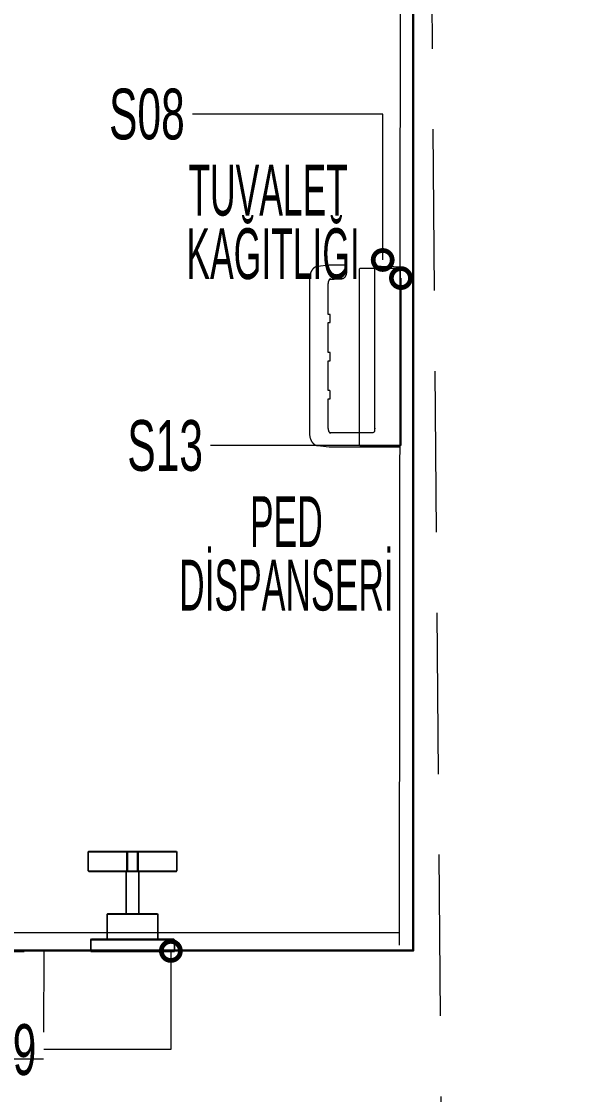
# Model space of a CAD drawing. Header units: centimetres. Extents: x 5488 to 20269, y -31398 to -19684.
# Drawn here: x 18953.7 to 18996.8, y -23208.1 to -23123.5 of the extents above; entities that cross this region are included whole.
import ezdxf
from ezdxf import colors
from ezdxf.entities.mleader import LeaderData, LeaderLine
from ezdxf.math import Vec2, Vec3

# ---------------------------------------------------------------- set-up
doc = ezdxf.new("R2010")
doc.units = ezdxf.units.CM
for name, pattern in [('2202_Autoban_Istinye Park_Food Hall_Yerlesim_Plan_Altlik$0$2202_Autoban_Istinye Park_Food Hall_PLAN_altlik_20220517$0$2202_Autoban_Istinye Park_Food Hall_PLAN_altlik_20220506$0$HIDDEN', [9.525, 6.35, -3.175]), ('HIDDEN', [9.525, 6.35, -3.175]), ('XKITLINE02', [4, 2, -2])]:
    doc.linetypes.add(name, pattern=pattern)
for name, color, linetype, lineweight in [('xxx_Auto_Duvar_Duvar Plan Kesit', 7, 'Continuous', 30), ('xxx_Auto_Kaplama_Ahşap', 34, 'Continuous', 0), ('xxx_Auto_Kaplama_Seramik', 182, 'Continuous', 13), ('xxx_Auto_Konstruksiyon_Metal', 141, 'Continuous', 0), ('xxx_Auto_SIGN_GENERAL', 51, 'Continuous', 0), ('xxx_Auto_Tefris_Silik', 252, 'Continuous', 13), ('xxx_Auto_Tefris_Tefris', 32, 'Continuous', 15)]:
    doc.layers.add(name, color=color, linetype=linetype, lineweight=lineweight)
doc.styles.add('AUTOBAN', font='')
doc.styles.add('ROMANS', font='romans')
doc.styles.get('AUTOBAN').set_extended_font_data('Helvetica Normal Tr')

# ---------------------------------------------------------------- blocks, each defined once
blk = doc.blocks.new('A$Cd4c68676')
at = {"layer": 'xxx_Auto_Duvar_Duvar Plan Kesit'}
blk.add_lwpolyline([(343.757, -272.389), (343.757, 223.96), (123.521, 222.598), (123.474, 209.194)], dxfattribs=at)
at = {"layer": 'xxx_Auto_Kaplama_Ahşap', "color": 8, "linetype": 'XKITLINE02', "ltscale": 1.5, "true_color": 0x808080}
blk.add_lwpolyline([(258.849, -140.852), (258.849, -210.352, 0.443945), (328.746, -140.852)], format="xyb", dxfattribs=at)
at = {"layer": 'xxx_Auto_Kaplama_Seramik'}
for points in [[(342.667, -272.389), (342.805, -143.537)], [(240.608, -271.389), (342.668, -271.389), (342.668, -271.389)]]:
    blk.add_lwpolyline(points, dxfattribs=at)
blk = doc.blocks.new('_DotSmall')
at = {"color": 0, "linetype": 'ByBlock', "const_width": 0.5}
blk.add_lwpolyline([(-0.0625, 0, 1), (0.0625, 0, 1)], format="xyb", close=True, dxfattribs=at)
blk = doc.blocks.new('x2202_Autoban_Istinye Park_Food Hall_PLAN_altlik_20220517$0$2202_Autoban_Istinye Park_Food Hall_PLAN_altlik_20220506$0$S08_plan')
for p, q in [((-3.3, 0), (-3.3, -0.90625)), ((-3.3, -0.90625), (-3.3, 0)), ((3.3, 0), (3.3, -0.90625)), ((3.3, -0.90625), (3.3, 0)), ((-3.3, -0.90625), (-3.225, -1)), ((-3.3, -0.90625), (-3.18, -0.90625)), ((-3.225, -1), (-3.105, -1)), ((-3.18, -0.90625), (-2.865, -0.90625)), ((-3.105, -1), (-2.79, -1)), ((-2.865, -0.90625), (-2.325, -0.90625)), ((-2.79, -1), (-2.28, -1)), ((-2.325, -0.90625), (-1.635, -0.90625)), ((-2.28, -1), (-2, -1)), ((-2.28, -1), (-1.605, -1)), ((-2, -1), (-2, -2.95)), ((-2, -1), (-1.92727, -1)), ((-2, -2.95), (-2, -1)), ((-1.92727, -1), (-1.73636, -1)), ((-1.73636, -1), (-1.40909, -1)), ((-1.635, -0.90625), (-0.855, -0.90625)), ((-1.605, -1), (-0.825, -1)), ((-1.40909, -1), (-0.99091, -1)), ((-0.99091, -1), (-0.51818, -1)), ((-0.855, -0.90625), (0, -0.90625)), ((-0.825, -1), (0, -1)), ((-0.51818, -1), (0, -1)), ((0, -0.90625), (0.855, -0.90625)), ((0, -1), (0.51818, -1)), ((0, -1), (0.825, -1)), ((0.51818, -1), (0.99091, -1)), ((0.825, -1), (1.605, -1)), ((0.855, -0.90625), (1.635, -0.90625)), ((0.99091, -1), (1.40909, -1)), ((1.40909, -1), (1.73636, -1)), ((1.605, -1), (2.28, -1)), ((1.635, -0.90625), (2.325, -0.90625)), ((1.73636, -1), (1.92727, -1)), ((1.92727, -1), (2, -1)), ((2, -1), (2, -2.95)), ((2, -1), (2.28, -1)), ((2, -2.95), (2, -1)), ((2.28, -1), (2.79, -1)), ((2.325, -0.90625), (2.865, -0.90625)), ((2.79, -1), (3.105, -1)), ((2.865, -0.90625), (3.18, -0.90625)), ((3.105, -1), (3.225, -1)), ((3.18, -0.90625), (3.3, -0.90625)), ((3.225, -1), (3.3, -0.90625)), ((-2, -2.95), (-1.95455, -3)), ((-2, -2.95), (-1.92727, -2.95)), ((-1.95455, -3), (-1.88182, -3)), ((-1.92727, -2.95), (-1.73636, -2.95)), ((-1.88182, -3), (-1.69091, -3)), ((-1.88182, -3), (-1.69091, -3)), ((-1.73636, -2.95), (-1.40909, -2.95)), ((-1.69091, -3), (-1.38182, -3)), ((-1.69091, -3), (-1.38182, -3)), ((-1.40909, -2.95), (-0.99091, -2.95)), ((-1.38182, -3), (-0.97273, -3)), ((-1.38182, -3), (-0.97273, -3)), ((-0.99091, -2.95), (-0.51818, -2.95)), ((-0.97273, -3), (-0.5, -3)), ((-0.97273, -3), (-0.5, -3)), ((-0.51818, -2.95), (0, -2.95)), ((-0.5, -3), (0, -3)), ((-0.5, -3), (-0.5, -6.3)), ((-0.5, -3), (-0.48, -3)), ((-0.5, -6.3), (-0.5, -3)), ((-0.48, -3), (-0.43, -3)), ((-0.43, -3), (-0.35, -3)), ((-0.35, -3), (-0.25, -3)), ((-0.25, -3), (-0.13, -3)), ((-0.13, -3), (0, -3)), ((0, -2.95), (0.51818, -2.95)), ((0, -3), (0.5, -3)), ((0, -3), (0.13, -3)), ((0.13, -3), (0.25, -3)), ((0.25, -3), (0.35, -3)), ((0.35, -3), (0.43, -3)), ((0.43, -3), (0.48, -3)), ((0.48, -3), (0.5, -3)), ((0.5, -6.3), (0.5, -3)), ((0.5, -3), (0.97273, -3)), ((0.5, -3), (0.5, -6.3)), ((0.5, -3), (0.97273, -3)), ((0.51818, -2.95), (0.99091, -2.95)), ((0.97273, -3), (1.38182, -3)), ((0.97273, -3), (1.38182, -3)), ((0.99091, -2.95), (1.40909, -2.95)), ((1.38182, -3), (1.69091, -3)), ((1.38182, -3), (1.69091, -3)), ((1.40909, -2.95), (1.73636, -2.95)), ((1.69091, -3), (1.88182, -3)), ((1.69091, -3), (1.88182, -3)), ((1.73636, -2.95), (1.92727, -2.95)), ((1.88182, -3), (1.95455, -3)), ((1.92727, -2.95), (2, -2.95)), ((1.95455, -3), (2, -2.95)), ((-3.5, -6.35), (-3.45, -6.3)), ((-3.5, -7.85), (-3.5, -6.35)), ((-3.5, -7.85), (-3.5, -6.35)), ((-3.5, -6.35), (-0.44, -6.35)), ((-3.5, -6.35), (-0.44, -6.35)), ((-3.5, -6.35), (-3.5, -7.85)), ((-3.5, -6.35), (-3.5, -7.85)), ((-3.45, -6.3), (-0.38, -6.3)), ((-3.45, -6.3), (-0.38, -6.3)), ((-0.44, -6.35), (-0.38, -6.3)), ((-0.44, -7.85), (-0.44, -6.35)), ((-0.44, -6.35), (-0.42, -6.35)), ((-0.44, -6.35), (-0.44, -7.85)), ((-0.42, -6.35), (-0.4, -6.35)), ((-0.4, -6.35), (-0.35, -6.3)), ((-0.4, -6.35), (-0.35, -6.3)), ((-0.4, -7.85), (-0.4, -6.35)), ((-0.4, -7.85), (-0.4, -6.35)), ((-0.4, -6.35), (0, -6.35)), ((-0.4, -6.35), (-0.4, -7.85)), ((-0.4, -6.35), (-0.4, -7.85)), ((-0.38, -6.3), (-0.37, -6.3)), ((-0.37, -6.3), (-0.35, -6.3)), ((-0.35, -6.3), (0, -6.3)), ((0, -6.3), (0.35, -6.3)), ((0, -6.35), (0.4, -6.35)), ((0.35, -6.3), (0.37, -6.3)), ((0.35, -6.3), (0.4, -6.35)), ((0.37, -6.3), (0.38, -6.3)), ((0.38, -6.3), (3.45, -6.3)), ((0.38, -6.3), (0.44, -6.35)), ((0.4, -7.85), (0.4, -6.35)), ((0.4, -6.35), (0.42, -6.35)), ((0.4, -6.35), (0.4, -7.85)), ((0.42, -6.35), (0.44, -6.35)), ((0.44, -7.85), (0.44, -6.35)), ((0.44, -6.35), (3.5, -6.35)), ((0.44, -6.35), (0.44, -7.85)), ((3.45, -6.3), (3.5, -6.35)), ((3.5, -7.85), (3.5, -6.35)), ((3.5, -6.35), (3.5, -7.85)), ((-3.5, -7.85), (-0.44, -7.85)), ((-3.5, -7.85), (-0.44, -7.85)), ((-3.5, -7.85), (-3.45, -7.9)), ((-3.5, -7.85), (-3.45, -7.9)), ((-3.5, -7.85), (-3.45, -7.9)), ((-3.5, -7.85), (-3.45, -7.9)), ((-3.45, -7.9), (-0.38, -7.9)), ((-3.45, -7.9), (-0.38, -7.9)), ((-3.45, -7.9), (-0.38, -7.9)), ((-3.45, -7.9), (-0.38, -7.9)), ((-0.44, -7.85), (-0.42, -7.85)), ((-0.44, -7.85), (-0.38, -7.9)), ((-0.44, -7.85), (-0.38, -7.9)), ((-0.42, -7.85), (-0.4, -7.85)), ((-0.4, -7.85), (-0.35, -7.9)), ((-0.4, -7.85), (-0.35, -7.9)), ((-0.4, -7.85), (0, -7.85)), ((-0.4, -7.85), (-0.35, -7.9)), ((-0.4, -7.85), (-0.35, -7.9)), ((-0.38, -7.9), (-0.37, -7.9)), ((-0.37, -7.9), (-0.35, -7.9)), ((-0.35, -7.9), (0, -7.9)), ((-0.35, -7.9), (0, -7.9)), ((0, -7.85), (0.4, -7.85)), ((0, -7.9), (0.35, -7.9)), ((0, -7.9), (0.35, -7.9)), ((0.35, -7.9), (0.4, -7.85)), ((0.35, -7.9), (0.4, -7.85)), ((0.35, -7.9), (0.4, -7.85)), ((0.35, -7.9), (0.4, -7.85)), ((0.35, -7.9), (0.4, -7.85)), ((0.35, -7.9), (0.4, -7.85)), ((0.35, -7.9), (0.37, -7.9)), ((0.37, -7.9), (0.38, -7.9)), ((0.38, -7.9), (0.44, -7.85)), ((0.38, -7.9), (0.44, -7.85)), ((0.38, -7.9), (3.45, -7.9)), ((0.38, -7.9), (3.45, -7.9)), ((0.4, -7.85), (0.42, -7.85)), ((0.42, -7.85), (0.44, -7.85)), ((0.44, -7.85), (3.5, -7.85)), ((3.45, -7.9), (3.5, -7.85)), ((3.45, -7.9), (3.5, -7.85)), ((3.45, -7.9), (3.5, -7.85)), ((3.45, -7.9), (3.5, -7.85))]:
    blk.add_line(p, q)
blk.add_lwpolyline([(-3.3, 0), (3.3, 0)])
blk = doc.blocks.new('x2202_Autoban_Istinye Park_Food Hall_PLAN_altlik_20220517$0$2202_Autoban_Istinye Park_Food Hall_PLAN_altlik_20220506$0$S22_plan')
blk.add_lwpolyline([(-6.9, 3.2), (6.9, 3.2, -0.414214), (7, 3.1), (7, 0), (-7, 0), (-7, 3.1, -0.414214)], format="xyb", close=True)
blk = doc.blocks.new('x2202_Autoban_Istinye Park_Food Hall_PLAN_altlik_20220517$0$2202_Autoban_Istinye Park_Food Hall_PLAN_altlik_20220506$0$S10_plan')
for p, q in [((-6.982, 0), (6.982, 0)), ((6.982, 0), (6.986, 0)), ((-7.09, -0.151), (-7.089, -0.133)), ((-7.09, -0.194), (-7.09, -0.151)), ((-7.09, -5.526), (-7.09, -0.194)), ((-7.089, -0.133), (-7.088, -0.115)), ((-7.088, -0.115), (-7.087, -0.109)), ((-7.087, -0.109), (-7.086, -0.102)), ((-7.086, -0.097), (-7.085, -0.091)), ((-7.086, -0.102), (-7.086, -0.097)), ((-7.085, -0.091), (-7.084, -0.086)), ((-7.084, -0.086), (-7.082, -0.081)), ((-7.082, -0.081), (-7.081, -0.077)), ((-7.081, -0.077), (-7.08, -0.074)), ((-7.08, -0.074), (-7.079, -0.07)), ((-7.079, -0.07), (-7.078, -0.067)), ((-7.078, -0.067), (-7.077, -0.063)), ((-7.077, -0.063), (-7.075, -0.06)), ((-7.075, -0.06), (-7.074, -0.057)), ((-7.074, -0.057), (-7.072, -0.054)), ((-7.072, -0.054), (-7.07, -0.051)), ((-7.07, -0.051), (-7.068, -0.048)), ((-7.068, -0.048), (-7.066, -0.045)), ((-7.066, -0.045), (-7.064, -0.042)), ((-7.064, -0.042), (-7.062, -0.039)), ((-7.062, -0.039), (-7.06, -0.036)), ((-7.06, -0.036), (-7.058, -0.034)), ((-7.058, -0.034), (-7.055, -0.031)), ((-7.055, -0.031), (-7.053, -0.029)), ((-7.053, -0.029), (-7.05, -0.026)), ((-7.05, -0.026), (-7.047, -0.024)), ((-7.047, -0.024), (-7.045, -0.022)), ((-7.045, -0.022), (-7.042, -0.019)), ((-7.042, -0.019), (-7.039, -0.017)), ((-7.039, -0.017), (-7.036, -0.016)), ((-7.036, -0.016), (-7.033, -0.014)), ((-7.033, -0.014), (-7.03, -0.012)), ((-7.03, -0.012), (-7.027, -0.01)), ((-7.027, -0.01), (-7.023, -0.009)), ((-7.023, -0.009), (-7.02, -0.007)), ((-7.02, -0.007), (-7.017, -0.006)), ((-7.017, -0.006), (-7.013, -0.005)), ((-7.013, -0.005), (-7.01, -0.004)), ((-7.01, -0.004), (-7.007, -0.003)), ((-7.007, -0.003), (-7.003, -0.002)), ((-7.003, -0.002), (-7, -0.002)), ((-7, -0.002), (-6.996, -0.001)), ((-6.996, -0.001), (-6.993, -0.001)), ((-6.993, -0.001), (-6.989, 0)), ((-6.989, 0), (-6.986, 0)), ((-6.986, 0), (-6.982, 0)), ((6.986, 0), (6.989, 0)), ((6.989, 0), (6.992, -0.001)), ((6.992, -0.001), (6.996, -0.001)), ((6.996, -0.001), (6.999, -0.002)), ((6.999, -0.002), (7.003, -0.002)), ((7.003, -0.002), (7.006, -0.003)), ((7.006, -0.003), (7.009, -0.004)), ((7.009, -0.004), (7.013, -0.005)), ((7.013, -0.005), (7.016, -0.006)), ((7.016, -0.006), (7.019, -0.007)), ((7.019, -0.007), (7.023, -0.009)), ((7.023, -0.009), (7.026, -0.01)), ((7.026, -0.01), (7.029, -0.012)), ((7.029, -0.012), (7.032, -0.013)), ((7.032, -0.013), (7.035, -0.015)), ((7.035, -0.015), (7.038, -0.017)), ((7.038, -0.017), (7.041, -0.019)), ((7.041, -0.019), (7.043, -0.021)), ((7.043, -0.021), (7.046, -0.023)), ((7.046, -0.023), (7.049, -0.025)), ((7.049, -0.025), (7.051, -0.028)), ((7.051, -0.028), (7.054, -0.03)), ((7.054, -0.03), (7.056, -0.033)), ((7.056, -0.033), (7.058, -0.035)), ((7.058, -0.035), (7.061, -0.038)), ((7.061, -0.038), (7.063, -0.041)), ((7.063, -0.041), (7.065, -0.044)), ((7.065, -0.044), (7.067, -0.047)), ((7.067, -0.047), (7.068, -0.049)), ((7.068, -0.049), (7.07, -0.052)), ((7.07, -0.052), (7.072, -0.055)), ((7.072, -0.055), (7.073, -0.059)), ((7.073, -0.059), (7.074, -0.062)), ((7.074, -0.062), (7.076, -0.065)), ((7.076, -0.065), (7.077, -0.068)), ((7.077, -0.068), (7.078, -0.071)), ((7.078, -0.071), (7.079, -0.074)), ((7.079, -0.074), (7.08, -0.078)), ((7.08, -0.078), (7.08, -0.081)), ((7.08, -0.081), (7.081, -0.084)), ((7.081, -0.084), (7.081, -0.088)), ((7.081, -0.088), (7.082, -0.091)), ((7.082, -0.091), (7.082, -0.094)), ((7.082, -0.094), (7.082, -0.098)), ((7.082, -0.098), (7.091, -0.498)), ((7.091, -0.498), (7.114, -1.498)), ((7.114, -1.498), (7.12, -1.756)), ((-5.956, -2.088), (-5.977, -2.155)), ((-5.977, -2.143), (-5.977, -2.143)), ((-5.977, -2.143), (-5.977, -5.538)), ((-5.95, -2.082), (-5.956, -2.088)), ((-5.945, -2.076), (-5.95, -2.082)), ((-5.939, -2.07), (-5.945, -2.076)), ((-5.932, -2.064), (-5.939, -2.07)), ((-5.926, -2.058), (-5.932, -2.064)), ((-5.919, -2.053), (-5.926, -2.058)), ((-5.913, -2.048), (-5.919, -2.053)), ((-5.906, -2.043), (-5.913, -2.048)), ((-5.899, -2.038), (-5.906, -2.043)), ((-5.892, -2.034), (-5.899, -2.038)), ((-5.884, -2.03), (-5.892, -2.034)), ((-5.877, -2.026), (-5.884, -2.03)), ((-5.869, -2.022), (-5.877, -2.026)), ((-5.861, -2.019), (-5.869, -2.022)), ((-5.853, -2.016), (-5.861, -2.019)), ((-5.845, -2.013), (-5.853, -2.016)), ((-5.837, -2.01), (-5.845, -2.013)), ((-5.829, -2.008), (-5.837, -2.01)), ((-5.821, -2.006), (-5.829, -2.008)), ((-5.813, -2.004), (-5.821, -2.006)), ((-5.804, -2.003), (-5.813, -2.004)), ((-5.796, -2.001), (-5.804, -2.003)), ((-5.788, -2.001), (-5.796, -2.001)), ((-5.779, -2), (-5.788, -2.001)), ((-5.771, -2), (-5.779, -2)), ((-5.762, -2), (-5.771, -2)), ((-5.754, -2), (-5.762, -2)), ((-5.745, -2), (-5.754, -2)), ((-5.738, -2), (-5.745, -2)), ((-5.61, -1.993), (-5.738, -2)), ((7.023, -2), (-5.738, -2)), ((-5.61, -1.993), (-5.61, -1.993)), ((-5.492, -1.997), (-5.492, -1.997)), ((-5.491, -1.997), (-5.491, -1.997)), ((7.027, -2), (7.023, -2)), ((7.03, -2), (7.027, -2)), ((7.033, -1.999), (7.03, -2)), ((7.037, -1.999), (7.033, -1.999)), ((7.04, -1.999), (7.037, -1.999)), ((7.044, -1.998), (7.04, -1.999)), ((7.047, -1.997), (7.044, -1.998)), ((7.05, -1.996), (7.047, -1.997)), ((7.054, -1.995), (7.05, -1.996)), ((7.057, -1.994), (7.054, -1.995)), ((7.06, -1.993), (7.057, -1.994)), ((7.063, -1.991), (7.06, -1.993)), ((7.067, -1.99), (7.063, -1.991)), ((7.07, -1.988), (7.067, -1.99)), ((7.073, -1.987), (7.07, -1.988)), ((7.076, -1.985), (7.073, -1.987)), ((7.079, -1.983), (7.076, -1.985)), ((7.081, -1.981), (7.079, -1.983)), ((7.084, -1.979), (7.081, -1.981)), ((7.087, -1.977), (7.084, -1.979)), ((7.09, -1.975), (7.087, -1.977)), ((7.092, -1.972), (7.09, -1.975)), ((7.095, -1.97), (7.092, -1.972)), ((7.097, -1.967), (7.095, -1.97)), ((7.099, -1.965), (7.097, -1.967)), ((7.101, -1.962), (7.099, -1.965)), ((7.104, -1.959), (7.101, -1.962)), ((7.106, -1.957), (7.104, -1.959)), ((7.107, -1.954), (7.106, -1.957)), ((7.109, -1.951), (7.107, -1.954)), ((7.111, -1.948), (7.109, -1.951)), ((7.113, -1.945), (7.111, -1.948)), ((7.114, -1.941), (7.113, -1.945)), ((7.115, -1.938), (7.114, -1.941)), ((7.117, -1.935), (7.115, -1.938)), ((7.118, -1.932), (7.117, -1.935)), ((7.119, -1.928), (7.118, -1.932)), ((7.12, -1.925), (7.119, -1.928)), ((7.12, -1.756), (7.123, -1.898)), ((7.121, -1.922), (7.12, -1.925)), ((7.122, -1.915), (7.121, -1.918)), ((7.121, -1.918), (7.121, -1.922)), ((7.123, -1.908), (7.122, -1.912)), ((7.122, -1.912), (7.122, -1.915)), ((7.123, -1.898), (7.123, -1.901)), ((7.123, -1.901), (7.123, -1.905)), ((7.123, -1.905), (7.123, -1.908)), ((6.493, -4.229), (6.503, -4.226)), ((6.503, -4.226), (6.514, -4.223)), ((6.514, -4.223), (6.524, -4.221)), ((6.524, -4.221), (6.535, -4.218)), ((6.535, -4.218), (6.545, -4.216)), ((6.545, -4.216), (6.556, -4.214)), ((6.556, -4.214), (6.567, -4.212)), ((6.567, -4.212), (6.578, -4.211)), ((6.578, -4.211), (6.588, -4.209)), ((6.588, -4.209), (6.599, -4.208)), ((6.599, -4.208), (6.61, -4.207)), ((6.61, -4.207), (6.621, -4.206)), ((6.621, -4.206), (6.632, -4.205)), ((6.632, -4.205), (6.642, -4.205)), ((6.642, -4.205), (6.653, -4.205)), ((6.653, -4.205), (6.664, -4.205)), ((6.664, -4.205), (7.136, -4.205)), ((7.136, -4.205), (7.14, -4.205)), ((7.14, -4.205), (7.143, -4.205)), ((7.143, -4.205), (7.147, -4.205)), ((7.147, -4.205), (7.15, -4.206)), ((7.15, -4.206), (7.153, -4.206)), ((7.153, -4.206), (7.157, -4.207)), ((7.157, -4.207), (7.16, -4.207)), ((7.16, -4.207), (7.163, -4.208)), ((7.163, -4.208), (7.167, -4.209)), ((7.167, -4.209), (7.17, -4.21)), ((7.17, -4.21), (7.173, -4.212)), ((7.173, -4.212), (7.176, -4.213)), ((7.176, -4.213), (7.179, -4.214)), ((7.179, -4.214), (7.182, -4.216)), ((7.182, -4.216), (7.185, -4.217)), ((7.185, -4.217), (7.188, -4.219)), ((7.188, -4.219), (7.191, -4.221)), ((7.191, -4.221), (7.194, -4.223)), ((7.194, -4.223), (7.197, -4.225)), ((7.197, -4.225), (7.2, -4.227)), ((7.2, -4.227), (7.202, -4.229)), ((6.123, -5.195), (6.165, -4.588)), ((6.165, -4.588), (6.166, -4.578)), ((6.166, -4.578), (6.167, -4.568)), ((6.167, -4.568), (6.168, -4.558)), ((6.168, -4.558), (6.17, -4.549)), ((6.17, -4.549), (6.172, -4.539)), ((6.172, -4.539), (6.174, -4.529)), ((6.174, -4.529), (6.177, -4.52)), ((6.177, -4.52), (6.179, -4.51)), ((6.179, -4.51), (6.183, -4.501)), ((6.183, -4.501), (6.186, -4.491)), ((6.186, -4.491), (6.19, -4.482)), ((6.19, -4.482), (6.193, -4.473)), ((6.193, -4.473), (6.198, -4.463)), ((6.198, -4.463), (6.202, -4.454)), ((6.202, -4.454), (6.207, -4.445)), ((6.207, -4.445), (6.212, -4.437)), ((6.212, -4.437), (6.217, -4.427)), ((6.217, -4.427), (6.223, -4.418)), ((6.223, -4.418), (6.229, -4.409)), ((6.229, -4.409), (6.235, -4.401)), ((6.235, -4.401), (6.242, -4.392)), ((6.242, -4.392), (6.249, -4.383)), ((6.249, -4.383), (6.256, -4.375)), ((6.256, -4.375), (6.263, -4.367)), ((6.263, -4.367), (6.271, -4.359)), ((6.271, -4.359), (6.279, -4.351)), ((6.279, -4.351), (6.287, -4.343)), ((6.287, -4.343), (6.295, -4.336)), ((6.295, -4.336), (6.303, -4.329)), ((6.303, -4.329), (6.312, -4.322)), ((6.312, -4.322), (6.321, -4.315)), ((6.321, -4.315), (6.33, -4.308)), ((6.33, -4.308), (6.339, -4.301)), ((6.339, -4.301), (6.348, -4.295)), ((6.348, -4.295), (6.357, -4.289)), ((6.357, -4.289), (6.367, -4.283)), ((6.367, -4.283), (6.377, -4.278)), ((6.377, -4.278), (6.387, -4.272)), ((6.387, -4.272), (6.397, -4.267)), ((6.397, -4.267), (6.407, -4.262)), ((6.407, -4.262), (6.417, -4.257)), ((6.417, -4.257), (6.428, -4.252)), ((6.428, -4.252), (6.438, -4.248)), ((6.438, -4.248), (6.449, -4.244)), ((6.449, -4.244), (6.46, -4.24)), ((6.46, -4.24), (6.471, -4.236)), ((6.471, -4.236), (6.482, -4.232)), ((6.482, -4.232), (6.493, -4.229)), ((7.202, -4.229), (7.205, -4.232)), ((7.205, -4.232), (7.207, -4.234)), ((7.207, -4.234), (7.21, -4.236)), ((7.21, -4.236), (7.212, -4.239)), ((7.212, -4.239), (7.214, -4.241)), ((7.214, -4.241), (7.216, -4.244)), ((7.216, -4.244), (7.218, -4.247)), ((7.218, -4.247), (7.22, -4.25)), ((7.22, -4.25), (7.222, -4.253)), ((7.222, -4.253), (7.224, -4.256)), ((7.224, -4.256), (7.225, -4.259)), ((7.225, -4.259), (7.227, -4.262)), ((7.227, -4.262), (7.228, -4.265)), ((7.228, -4.265), (7.229, -4.268)), ((7.229, -4.268), (7.231, -4.271)), ((7.231, -4.271), (7.232, -4.274)), ((7.232, -4.274), (7.233, -4.278)), ((7.233, -4.278), (7.234, -4.281)), ((7.234, -4.281), (7.234, -4.284)), ((7.234, -4.284), (7.235, -4.288)), ((7.235, -4.288), (7.236, -4.291)), ((7.236, -4.291), (7.236, -4.294)), ((7.236, -4.294), (7.236, -4.298)), ((7.236, -4.298), (7.236, -4.301)), ((7.236, -4.301), (7.236, -4.305)), ((7.236, -4.305), (7.236, -5.526)), ((-7.087, -5.578), (-7.09, -5.526)), ((-6.982, -6.512), (-7.087, -5.579)), ((-6.023, -5.493), (-6.013, -5.505)), ((-6.013, -5.505), (-6.009, -5.51)), ((-6.009, -5.51), (-6.005, -5.514)), ((-6.005, -5.514), (-6.001, -5.518)), ((-6.001, -5.518), (-5.997, -5.522)), ((-5.997, -5.522), (-5.992, -5.526)), ((-5.992, -5.526), (-5.979, -5.536)), ((-5.979, -5.536), (-5.966, -5.545)), ((-5.966, -5.545), (-5.953, -5.554)), ((-5.953, -5.554), (-5.939, -5.563)), ((-5.939, -5.563), (-5.925, -5.571)), ((-5.925, -5.571), (-5.911, -5.579)), ((-5.911, -5.579), (-5.896, -5.586)), ((-5.896, -5.586), (-5.881, -5.593)), ((-5.881, -5.593), (-5.866, -5.599)), ((-5.866, -5.599), (-5.851, -5.605)), ((-5.851, -5.605), (-5.836, -5.61)), ((-5.836, -5.61), (-5.818, -5.617)), ((-5.818, -5.617), (-5.8, -5.622)), ((-5.8, -5.622), (-5.769, -5.631)), ((-5.769, -5.631), (-5.738, -5.638)), ((-5.738, -5.638), (-5.707, -5.645)), ((-5.707, -5.645), (-5.676, -5.65)), ((-5.676, -5.65), (-5.644, -5.655)), ((-5.644, -5.655), (-5.613, -5.658)), ((-5.613, -5.658), (-5.581, -5.661)), ((-5.581, -5.661), (-5.549, -5.662)), ((-5.549, -5.662), (-5.517, -5.662)), ((-5.517, -5.662), (-3.297, -5.662)), ((-3.297, -5.531), (-3.296, -5.53)), ((-3.297, -5.532), (-3.297, -5.531)), ((-3.297, -5.533), (-3.297, -5.532)), ((-3.297, -5.534), (-3.297, -5.533)), ((-3.297, -5.536), (-3.297, -5.534)), ((-3.297, -5.662), (-3.297, -5.536)), ((-3.296, -5.527), (-3.295, -5.526)), ((-3.296, -5.528), (-3.296, -5.527)), ((-3.296, -5.529), (-3.296, -5.528)), ((-3.296, -5.53), (-3.296, -5.529)), ((-3.295, -5.525), (-3.295, -5.524)), ((-3.295, -5.524), (-3.294, -5.524)), ((-3.295, -5.526), (-3.295, -5.525)), ((-3.294, -5.522), (-3.293, -5.521)), ((-3.294, -5.523), (-3.294, -5.522)), ((-3.294, -5.524), (-3.294, -5.523)), ((-3.293, -5.52), (-3.292, -5.519)), ((-3.293, -5.521), (-3.293, -5.52)), ((-3.292, -5.519), (-3.291, -5.518)), ((-3.291, -5.518), (-3.291, -5.517)), ((-3.291, -5.517), (-3.29, -5.517)), ((-3.29, -5.517), (-3.289, -5.516)), ((-3.289, -5.515), (-3.288, -5.514)), ((-3.289, -5.516), (-3.289, -5.515)), ((-3.288, -5.514), (-3.287, -5.514)), ((-3.287, -5.513), (-3.286, -5.512)), ((-3.287, -5.514), (-3.287, -5.513)), ((-3.286, -5.512), (-3.285, -5.512)), ((-3.285, -5.512), (-3.284, -5.511)), ((-3.284, -5.511), (-3.283, -5.51)), ((-3.283, -5.51), (-3.282, -5.51)), ((-3.282, -5.51), (-3.282, -5.509)), ((-3.282, -5.509), (-3.281, -5.509)), ((-3.281, -5.509), (-3.28, -5.508)), ((-3.28, -5.508), (-3.279, -5.508)), ((-3.279, -5.508), (-3.278, -5.508)), ((-3.278, -5.508), (-3.277, -5.507)), ((-3.277, -5.507), (-3.276, -5.507)), ((-3.276, -5.507), (-3.275, -5.507)), ((-3.275, -5.507), (-3.274, -5.506)), ((-3.274, -5.506), (-3.273, -5.506)), ((-3.273, -5.506), (-3.272, -5.506)), ((-3.272, -5.506), (-3.271, -5.506)), ((-3.271, -5.506), (-3.27, -5.506)), ((-3.27, -5.506), (-3.269, -5.506)), ((-3.269, -5.506), (-3.268, -5.506)), ((-3.268, -5.506), (-3.267, -5.506)), ((-3.267, -5.506), (-3.266, -5.506)), ((-3.266, -5.506), (-3.266, -5.506)), ((-3.266, -5.506), (-3.266, -5.506)), ((-3.266, -5.506), (-3.265, -5.506)), ((-3.265, -5.506), (-3.265, -5.506)), ((-3.265, -5.506), (-3.264, -5.506)), ((-3.264, -5.506), (-3.264, -5.506)), ((-3.264, -5.506), (-3.263, -5.506)), ((-3.263, -5.506), (-3.26, -5.506)), ((-3.26, -5.506), (-3.259, -5.506)), ((-3.259, -5.506), (-3.255, -5.506)), ((-3.255, -5.506), (-3.255, -5.506)), ((-3.255, -5.506), (-3.252, -5.506)), ((-3.252, -5.506), (-3.252, -5.506)), ((-3.252, -5.506), (-3.25, -5.506)), ((-3.25, -5.506), (-3.249, -5.506)), ((-3.249, -5.506), (-3.248, -5.506)), ((-3.248, -5.506), (-3.246, -5.506)), ((-3.246, -5.506), (-3.243, -5.506)), ((-3.243, -5.506), (-3.242, -5.506)), ((-3.242, -5.506), (-3.24, -5.506)), ((-3.24, -5.506), (-3.239, -5.506)), ((-3.239, -5.506), (-3.237, -5.506)), ((-3.237, -5.506), (-3.235, -5.506)), ((-3.235, -5.506), (-3.233, -5.506)), ((-3.233, -5.506), (-2.84, -5.506)), ((-2.84, -5.506), (-2.838, -5.506)), ((-2.838, -5.506), (-2.699, -5.506)), ((-2.699, -5.506), (-2.696, -5.506)), ((-2.696, -5.506), (-2.696, -5.506)), ((-2.696, -5.506), (-2.694, -5.506)), ((-2.694, -5.506), (-2.693, -5.506)), ((-2.693, -5.506), (-2.692, -5.506)), ((-2.692, -5.506), (-2.691, -5.506)), ((-2.691, -5.506), (-2.69, -5.506)), ((-2.69, -5.506), (-2.689, -5.506)), ((-2.689, -5.506), (-2.689, -5.506)), ((-2.689, -5.506), (-2.688, -5.506)), ((-2.688, -5.506), (-2.687, -5.506)), ((-2.687, -5.506), (-2.687, -5.506)), ((-2.687, -5.506), (-2.686, -5.506)), ((-2.686, -5.506), (-2.685, -5.506)), ((-2.685, -5.506), (-2.684, -5.506)), ((-2.684, -5.506), (-2.683, -5.506)), ((-2.683, -5.506), (-2.682, -5.506)), ((-2.682, -5.506), (-2.681, -5.506)), ((-2.681, -5.506), (-2.68, -5.506)), ((-2.68, -5.506), (-2.679, -5.507)), ((-2.679, -5.507), (-2.678, -5.507)), ((-2.678, -5.507), (-2.677, -5.507)), ((-2.677, -5.507), (-2.676, -5.508)), ((-2.676, -5.508), (-2.675, -5.508)), ((-2.675, -5.508), (-2.674, -5.508)), ((-2.674, -5.508), (-2.673, -5.509)), ((-2.673, -5.509), (-2.672, -5.509)), ((-2.672, -5.509), (-2.671, -5.51)), ((-2.671, -5.51), (-2.67, -5.51)), ((-2.67, -5.51), (-2.67, -5.511)), ((-2.67, -5.511), (-2.669, -5.512)), ((-2.669, -5.512), (-2.668, -5.512)), ((-2.668, -5.512), (-2.667, -5.513)), ((-2.667, -5.513), (-2.666, -5.514)), ((-2.666, -5.514), (-2.666, -5.514)), ((-2.666, -5.514), (-2.665, -5.515)), ((-2.665, -5.515), (-2.664, -5.516)), ((-2.664, -5.516), (-2.664, -5.517)), ((-2.664, -5.517), (-2.663, -5.517)), ((-2.663, -5.517), (-2.662, -5.518)), ((-2.662, -5.518), (-2.662, -5.519)), ((-2.662, -5.519), (-2.661, -5.52)), ((-2.661, -5.52), (-2.661, -5.521)), ((-2.661, -5.521), (-2.66, -5.522)), ((-2.66, -5.522), (-2.66, -5.523)), ((-2.66, -5.523), (-2.659, -5.524)), ((-2.659, -5.524), (-2.659, -5.524)), ((-2.659, -5.524), (-2.659, -5.525)), ((-2.659, -5.525), (-2.658, -5.526)), ((-2.658, -5.526), (-2.658, -5.527)), ((-2.658, -5.527), (-2.658, -5.528)), ((-2.658, -5.528), (-2.658, -5.529)), ((-2.658, -5.529), (-2.657, -5.53)), ((-2.657, -5.53), (-2.657, -5.531)), ((-2.657, -5.531), (-2.657, -5.532)), ((-2.657, -5.532), (-2.657, -5.533)), ((-2.657, -5.533), (-2.657, -5.534)), ((-2.657, -5.534), (-2.657, -5.536)), ((-2.657, -5.536), (-2.657, -5.662)), ((-2.657, -5.662), (-0.297, -5.662)), ((-0.297, -5.526), (-0.296, -5.525)), ((-0.297, -5.527), (-0.297, -5.526)), ((-0.297, -5.528), (-0.297, -5.527)), ((-0.297, -5.529), (-0.297, -5.528)), ((-0.297, -5.53), (-0.297, -5.529)), ((-0.297, -5.662), (-0.297, -5.53)), ((-0.296, -5.522), (-0.295, -5.521)), ((-0.296, -5.523), (-0.296, -5.522)), ((-0.296, -5.524), (-0.296, -5.523)), ((-0.296, -5.525), (-0.296, -5.524)), ((-0.295, -5.519), (-0.294, -5.518)), ((-0.295, -5.52), (-0.295, -5.519)), ((-0.295, -5.521), (-0.295, -5.52)), ((-0.294, -5.516), (-0.293, -5.515)), ((-0.294, -5.517), (-0.294, -5.516)), ((-0.294, -5.518), (-0.294, -5.517)), ((-0.293, -5.515), (-0.293, -5.514)), ((-0.293, -5.514), (-0.292, -5.514)), ((-0.292, -5.514), (-0.291, -5.513)), ((-0.291, -5.512), (-0.29, -5.511)), ((-0.291, -5.513), (-0.291, -5.512)), ((-0.29, -5.511), (-0.289, -5.51)), ((-0.289, -5.51), (-0.288, -5.509)), ((-0.289, -5.51), (-0.289, -5.51)), ((-0.288, -5.509), (-0.287, -5.508)), ((-0.287, -5.508), (-0.287, -5.507)), ((-0.287, -5.507), (-0.286, -5.507)), ((-0.286, -5.507), (-0.285, -5.506)), ((-0.285, -5.506), (-0.284, -5.505)), ((-0.284, -5.505), (-0.283, -5.505)), ((-0.283, -5.505), (-0.282, -5.504)), ((-0.282, -5.504), (-0.281, -5.503)), ((-0.282, -5.504), (-0.282, -5.504)), ((-0.281, -5.503), (-0.28, -5.503)), ((-0.28, -5.503), (-0.279, -5.502)), ((-0.279, -5.502), (-0.278, -5.502)), ((-0.278, -5.502), (-0.277, -5.502)), ((-0.277, -5.502), (-0.276, -5.501)), ((-0.276, -5.501), (-0.275, -5.501)), ((-0.275, -5.501), (-0.274, -5.501)), ((-0.274, -5.501), (-0.273, -5.501)), ((-0.273, -5.501), (-0.272, -5.5)), ((-0.272, -5.5), (-0.271, -5.5)), ((-0.271, -5.5), (-0.27, -5.5)), ((-0.27, -5.5), (-0.269, -5.5)), ((-0.269, -5.5), (-0.268, -5.5)), ((-0.268, -5.5), (-0.267, -5.5)), ((-0.267, -5.5), (-0.266, -5.5)), ((-0.266, -5.5), (-0.266, -5.5)), ((-0.266, -5.5), (-0.266, -5.5)), ((-0.266, -5.5), (-0.265, -5.5)), ((-0.265, -5.5), (-0.265, -5.5)), ((-0.265, -5.5), (-0.264, -5.5)), ((-0.264, -5.5), (-0.264, -5.5)), ((-0.264, -5.5), (-0.263, -5.5)), ((-0.263, -5.5), (-0.26, -5.5)), ((-0.26, -5.5), (-0.259, -5.5)), ((-0.259, -5.5), (-0.255, -5.5)), ((-0.255, -5.5), (-0.255, -5.5)), ((-0.255, -5.5), (-0.252, -5.5)), ((-0.252, -5.5), (-0.252, -5.5)), ((-0.252, -5.5), (-0.25, -5.5)), ((-0.25, -5.5), (-0.249, -5.5)), ((-0.249, -5.5), (-0.248, -5.5)), ((-0.248, -5.5), (-0.246, -5.5)), ((-0.246, -5.5), (-0.243, -5.5)), ((-0.243, -5.5), (-0.242, -5.5)), ((-0.242, -5.5), (-0.24, -5.5)), ((-0.24, -5.5), (-0.239, -5.5)), ((-0.239, -5.5), (-0.237, -5.5)), ((-0.237, -5.5), (-0.235, -5.5)), ((-0.235, -5.5), (-0.233, -5.5)), ((-0.233, -5.5), (0.16, -5.5)), ((0.16, -5.5), (0.162, -5.5)), ((0.162, -5.5), (0.301, -5.5)), ((0.301, -5.5), (0.304, -5.5)), ((0.304, -5.5), (0.304, -5.5)), ((0.304, -5.5), (0.306, -5.5)), ((0.306, -5.5), (0.307, -5.5)), ((0.307, -5.5), (0.308, -5.5)), ((0.308, -5.5), (0.309, -5.5)), ((0.309, -5.5), (0.31, -5.5)), ((0.31, -5.5), (0.311, -5.5)), ((0.311, -5.5), (0.311, -5.5)), ((0.311, -5.5), (0.312, -5.5)), ((0.312, -5.5), (0.313, -5.5)), ((0.313, -5.5), (0.313, -5.5)), ((0.313, -5.5), (0.314, -5.5)), ((0.314, -5.5), (0.315, -5.5)), ((0.315, -5.5), (0.316, -5.5)), ((0.316, -5.5), (0.317, -5.5)), ((0.317, -5.5), (0.318, -5.5)), ((0.318, -5.5), (0.319, -5.501)), ((0.319, -5.501), (0.32, -5.501)), ((0.32, -5.501), (0.321, -5.501)), ((0.321, -5.501), (0.322, -5.501)), ((0.322, -5.501), (0.323, -5.502)), ((0.323, -5.502), (0.324, -5.502)), ((0.324, -5.502), (0.325, -5.502)), ((0.325, -5.502), (0.326, -5.503)), ((0.326, -5.503), (0.327, -5.503)), ((0.327, -5.503), (0.328, -5.504)), ((0.328, -5.504), (0.329, -5.504)), ((0.329, -5.504), (0.33, -5.505)), ((0.33, -5.505), (0.33, -5.505)), ((0.33, -5.505), (0.331, -5.506)), ((0.331, -5.506), (0.332, -5.507)), ((0.332, -5.507), (0.333, -5.507)), ((0.333, -5.507), (0.334, -5.508)), ((0.334, -5.508), (0.334, -5.509)), ((0.334, -5.509), (0.335, -5.51)), ((0.335, -5.51), (0.336, -5.51)), ((0.336, -5.51), (0.336, -5.511)), ((0.336, -5.511), (0.337, -5.512)), ((0.337, -5.512), (0.338, -5.513)), ((0.338, -5.513), (0.338, -5.514)), ((0.338, -5.514), (0.339, -5.514)), ((0.339, -5.514), (0.339, -5.515)), ((0.339, -5.515), (0.34, -5.516)), ((0.34, -5.516), (0.34, -5.517)), ((0.34, -5.517), (0.341, -5.518)), ((0.341, -5.518), (0.341, -5.519)), ((0.341, -5.519), (0.341, -5.52)), ((0.341, -5.52), (0.342, -5.521)), ((0.342, -5.521), (0.342, -5.522)), ((0.342, -5.522), (0.342, -5.523)), ((0.342, -5.523), (0.342, -5.524)), ((0.342, -5.524), (0.343, -5.525)), ((0.343, -5.525), (0.343, -5.526)), ((0.343, -5.526), (0.343, -5.527)), ((0.343, -5.527), (0.343, -5.528)), ((0.343, -5.528), (0.343, -5.529)), ((0.343, -5.529), (0.343, -5.53)), ((0.343, -5.53), (0.343, -5.662)), ((0.343, -5.662), (2.703, -5.662)), ((2.703, -5.531), (2.704, -5.53)), ((2.703, -5.532), (2.703, -5.531)), ((2.703, -5.533), (2.703, -5.532)), ((2.703, -5.534), (2.703, -5.533)), ((2.703, -5.536), (2.703, -5.534)), ((2.703, -5.662), (2.703, -5.536)), ((2.704, -5.527), (2.705, -5.526)), ((2.704, -5.528), (2.704, -5.527)), ((2.704, -5.529), (2.704, -5.528)), ((2.704, -5.53), (2.704, -5.529)), ((2.705, -5.525), (2.705, -5.524)), ((2.705, -5.524), (2.706, -5.524)), ((2.705, -5.526), (2.705, -5.525)), ((2.706, -5.522), (2.707, -5.521)), ((2.706, -5.523), (2.706, -5.522)), ((2.706, -5.524), (2.706, -5.523)), ((2.707, -5.52), (2.708, -5.519)), ((2.707, -5.521), (2.707, -5.52)), ((2.708, -5.519), (2.709, -5.518)), ((2.709, -5.518), (2.709, -5.517)), ((2.709, -5.517), (2.71, -5.517)), ((2.71, -5.517), (2.711, -5.516)), ((2.711, -5.515), (2.712, -5.514)), ((2.711, -5.516), (2.711, -5.515)), ((2.712, -5.514), (2.713, -5.514)), ((2.713, -5.513), (2.714, -5.512)), ((2.713, -5.514), (2.713, -5.513)), ((2.714, -5.512), (2.715, -5.512)), ((2.715, -5.512), (2.716, -5.511)), ((2.716, -5.511), (2.717, -5.51)), ((2.717, -5.51), (2.718, -5.51)), ((2.718, -5.51), (2.718, -5.509)), ((2.718, -5.509), (2.719, -5.509)), ((2.719, -5.509), (2.72, -5.508)), ((2.72, -5.508), (2.721, -5.508)), ((2.721, -5.508), (2.722, -5.508)), ((2.722, -5.508), (2.723, -5.507)), ((2.723, -5.507), (2.724, -5.507)), ((2.724, -5.507), (2.725, -5.507)), ((2.725, -5.507), (2.726, -5.506)), ((2.726, -5.506), (2.727, -5.506)), ((2.727, -5.506), (2.728, -5.506)), ((2.728, -5.506), (2.729, -5.506)), ((2.729, -5.506), (2.73, -5.506)), ((2.73, -5.506), (2.731, -5.506)), ((2.731, -5.506), (2.732, -5.506)), ((2.732, -5.506), (2.733, -5.506)), ((2.733, -5.506), (2.734, -5.506)), ((2.734, -5.506), (2.734, -5.506)), ((2.734, -5.506), (2.734, -5.506)), ((2.734, -5.506), (2.735, -5.506)), ((2.735, -5.506), (2.735, -5.506)), ((2.735, -5.506), (2.736, -5.506)), ((2.736, -5.506), (2.736, -5.506)), ((2.736, -5.506), (2.737, -5.506)), ((2.737, -5.506), (2.74, -5.506)), ((2.74, -5.506), (2.741, -5.506)), ((2.741, -5.506), (2.745, -5.506)), ((2.745, -5.506), (2.745, -5.506)), ((2.745, -5.506), (2.748, -5.506)), ((2.748, -5.506), (2.748, -5.506)), ((2.748, -5.506), (2.75, -5.506)), ((2.75, -5.506), (2.751, -5.506)), ((2.751, -5.506), (2.752, -5.506)), ((2.752, -5.506), (2.754, -5.506)), ((2.754, -5.506), (2.757, -5.506)), ((2.757, -5.506), (2.758, -5.506)), ((2.758, -5.506), (2.76, -5.506)), ((2.76, -5.506), (2.761, -5.506)), ((2.761, -5.506), (2.763, -5.506)), ((2.763, -5.506), (2.765, -5.506)), ((2.765, -5.506), (2.767, -5.506)), ((2.767, -5.506), (3.16, -5.506)), ((3.16, -5.506), (3.162, -5.506)), ((3.162, -5.506), (3.301, -5.506)), ((3.301, -5.506), (3.304, -5.506)), ((3.304, -5.506), (3.304, -5.506)), ((3.304, -5.506), (3.306, -5.506)), ((3.306, -5.506), (3.307, -5.506)), ((3.307, -5.506), (3.308, -5.506)), ((3.308, -5.506), (3.309, -5.506)), ((3.309, -5.506), (3.31, -5.506)), ((3.31, -5.506), (3.311, -5.506)), ((3.311, -5.506), (3.311, -5.506)), ((3.311, -5.506), (3.312, -5.506)), ((3.312, -5.506), (3.313, -5.506)), ((3.313, -5.506), (3.313, -5.506)), ((3.313, -5.506), (3.314, -5.506)), ((3.314, -5.506), (3.315, -5.506)), ((3.315, -5.506), (3.316, -5.506)), ((3.316, -5.506), (3.317, -5.506)), ((3.317, -5.506), (3.318, -5.506)), ((3.318, -5.506), (3.319, -5.506)), ((3.319, -5.506), (3.32, -5.506)), ((3.32, -5.506), (3.321, -5.507)), ((3.321, -5.507), (3.322, -5.507)), ((3.322, -5.507), (3.323, -5.507)), ((3.323, -5.507), (3.324, -5.508)), ((3.324, -5.508), (3.325, -5.508)), ((3.325, -5.508), (3.326, -5.508)), ((3.326, -5.508), (3.327, -5.509)), ((3.327, -5.509), (3.328, -5.509)), ((3.328, -5.509), (3.329, -5.51)), ((3.329, -5.51), (3.33, -5.51)), ((3.33, -5.51), (3.33, -5.511)), ((3.33, -5.511), (3.331, -5.512)), ((3.331, -5.512), (3.332, -5.512)), ((3.332, -5.512), (3.333, -5.513)), ((3.333, -5.513), (3.334, -5.514)), ((3.334, -5.514), (3.334, -5.514)), ((3.334, -5.514), (3.335, -5.515)), ((3.335, -5.515), (3.336, -5.516)), ((3.336, -5.516), (3.336, -5.517)), ((3.336, -5.517), (3.337, -5.517)), ((3.337, -5.517), (3.338, -5.518)), ((3.338, -5.518), (3.338, -5.519)), ((3.338, -5.519), (3.339, -5.52)), ((3.339, -5.52), (3.339, -5.521)), ((3.339, -5.521), (3.34, -5.522)), ((3.34, -5.522), (3.34, -5.523)), ((3.34, -5.523), (3.341, -5.524)), ((3.341, -5.524), (3.341, -5.524)), ((3.341, -5.524), (3.341, -5.525)), ((3.341, -5.525), (3.342, -5.526)), ((3.342, -5.526), (3.342, -5.527)), ((3.342, -5.527), (3.342, -5.528)), ((3.342, -5.528), (3.342, -5.529)), ((3.342, -5.529), (3.343, -5.53)), ((3.343, -5.53), (3.343, -5.531)), ((3.343, -5.531), (3.343, -5.532)), ((3.343, -5.532), (3.343, -5.533)), ((3.343, -5.533), (3.343, -5.534)), ((3.343, -5.534), (3.343, -5.536)), ((3.343, -5.536), (3.343, -5.662)), ((3.343, -5.662), (5.663, -5.662)), ((5.663, -5.662), (5.695, -5.662)), ((5.695, -5.662), (5.727, -5.66)), ((5.727, -5.66), (5.759, -5.658)), ((5.759, -5.658), (5.79, -5.655)), ((5.79, -5.655), (5.822, -5.65)), ((5.822, -5.65), (5.853, -5.645)), ((5.853, -5.645), (5.884, -5.639)), ((5.884, -5.639), (5.909, -5.633)), ((5.909, -5.633), (5.934, -5.626)), ((5.934, -5.626), (5.958, -5.619)), ((5.958, -5.619), (5.982, -5.61)), ((5.982, -5.61), (5.984, -5.61)), ((5.984, -5.61), (6.005, -5.602)), ((6.005, -5.602), (6.026, -5.593)), ((6.026, -5.593), (6.046, -5.584)), ((6.046, -5.584), (6.066, -5.574)), ((6.066, -5.574), (6.076, -5.568)), ((6.076, -5.568), (6.087, -5.562)), ((6.087, -5.562), (6.096, -5.556)), ((6.096, -5.556), (6.105, -5.551)), ((6.105, -5.551), (6.113, -5.545)), ((6.113, -5.545), (6.121, -5.539)), ((6.121, -5.539), (6.128, -5.534)), ((6.123, -5.198), (6.123, -5.195)), ((6.123, -5.538), (6.123, -5.198)), ((6.128, -5.534), (6.135, -5.529)), ((6.135, -5.529), (6.138, -5.526)), ((6.138, -5.526), (6.144, -5.521)), ((6.144, -5.521), (6.148, -5.517)), ((6.148, -5.517), (6.152, -5.513)), ((6.152, -5.513), (6.156, -5.509)), ((6.156, -5.509), (6.159, -5.506)), ((6.159, -5.506), (6.162, -5.503)), ((6.162, -5.503), (6.164, -5.5)), ((6.164, -5.5), (6.165, -5.498)), ((6.165, -5.498), (6.167, -5.497)), ((6.167, -5.495), (6.168, -5.494)), ((6.167, -5.497), (6.167, -5.495)), ((6.168, -5.494), (6.168, -5.493)), ((6.168, -5.493), (6.169, -5.493)), ((7.233, -5.579), (7.129, -6.512)), ((7.236, -5.526), (7.234, -5.578)), ((-6.981, -6.522), (-6.982, -6.512)), ((-6.98, -6.532), (-6.981, -6.522)), ((-6.978, -6.542), (-6.98, -6.532)), ((-6.976, -6.553), (-6.978, -6.542)), ((-6.974, -6.563), (-6.976, -6.553)), ((-6.971, -6.574), (-6.974, -6.563)), ((-6.968, -6.584), (-6.971, -6.574)), ((-6.966, -6.594), (-6.968, -6.584)), ((-6.962, -6.604), (-6.966, -6.594)), ((-6.959, -6.615), (-6.962, -6.604)), ((-6.957, -6.621), (-6.959, -6.615)), ((-6.952, -6.635), (-6.957, -6.621)), ((-6.948, -6.643), (-6.952, -6.635)), ((-6.945, -6.652), (-6.948, -6.643)), ((-6.941, -6.66), (-6.945, -6.652)), ((-6.937, -6.669), (-6.941, -6.66)), ((-6.933, -6.677), (-6.937, -6.669)), ((-6.924, -6.694), (-6.933, -6.677)), ((-6.917, -6.708), (-6.924, -6.694)), ((-6.909, -6.721), (-6.917, -6.708)), ((-6.901, -6.734), (-6.909, -6.721)), ((-6.892, -6.748), (-6.901, -6.734)), ((-6.885, -6.758), (-6.892, -6.748)), ((-6.877, -6.768), (-6.885, -6.758)), ((7.034, -6.754), (7.023, -6.769)), ((7.045, -6.739), (7.034, -6.754)), ((7.055, -6.723), (7.045, -6.739)), ((7.064, -6.707), (7.055, -6.723)), ((7.073, -6.69), (7.064, -6.707)), ((7.081, -6.673), (7.073, -6.69)), ((7.089, -6.656), (7.081, -6.673)), ((7.096, -6.639), (7.089, -6.656)), ((7.103, -6.621), (7.096, -6.639)), ((7.108, -6.604), (7.103, -6.621)), ((7.114, -6.586), (7.108, -6.604)), ((7.118, -6.568), (7.114, -6.586)), ((7.122, -6.549), (7.118, -6.568)), ((7.126, -6.531), (7.122, -6.549)), ((7.128, -6.512), (7.126, -6.531)), ((-6.865, -6.784), (-6.877, -6.768)), ((-6.852, -6.799), (-6.865, -6.784)), ((-6.839, -6.814), (-6.852, -6.799)), ((-6.825, -6.829), (-6.839, -6.814)), ((-6.811, -6.844), (-6.825, -6.829)), ((-6.796, -6.858), (-6.811, -6.844)), ((-6.781, -6.872), (-6.796, -6.858)), ((-6.765, -6.886), (-6.781, -6.872)), ((-6.749, -6.899), (-6.765, -6.886)), ((-6.73, -6.914), (-6.749, -6.899)), ((-6.711, -6.928), (-6.73, -6.914)), ((-6.691, -6.942), (-6.711, -6.928)), ((-6.67, -6.955), (-6.691, -6.942)), ((-6.649, -6.968), (-6.67, -6.955)), ((-6.628, -6.981), (-6.649, -6.968)), ((-6.606, -6.993), (-6.628, -6.981)), ((-6.583, -7.004), (-6.606, -6.993)), ((-6.556, -7.017), (-6.583, -7.004)), ((-6.528, -7.03), (-6.556, -7.017)), ((-6.501, -7.042), (-6.528, -7.03)), ((-6.472, -7.052), (-6.501, -7.042)), ((-6.442, -7.063), (-6.472, -7.052)), ((-6.405, -7.076), (-6.442, -7.063)), ((-6.367, -7.087), (-6.405, -7.076)), ((-6.328, -7.097), (-6.367, -7.087)), ((-6.29, -7.106), (-6.328, -7.097)), ((-6.25, -7.114), (-6.29, -7.106)), ((-6.21, -7.121), (-6.25, -7.114)), ((-6.17, -7.126), (-6.21, -7.121)), ((-6.129, -7.131), (-6.17, -7.126)), ((-6.089, -7.134), (-6.129, -7.131)), ((-6.048, -7.137), (-6.089, -7.134)), ((-6.014, -7.138), (-6.048, -7.137)), ((-5.98, -7.138), (-6.014, -7.138)), ((6.127, -7.138), (-5.98, -7.138)), ((6.175, -7.137), (6.127, -7.138)), ((6.223, -7.135), (6.175, -7.137)), ((6.251, -7.133), (6.223, -7.135)), ((6.278, -7.131), (6.251, -7.133)), ((6.306, -7.128), (6.278, -7.131)), ((6.333, -7.124), (6.306, -7.128)), ((6.36, -7.12), (6.333, -7.124)), ((6.387, -7.115), (6.36, -7.12)), ((6.414, -7.11), (6.387, -7.115)), ((6.441, -7.105), (6.414, -7.11)), ((6.467, -7.099), (6.441, -7.105)), ((6.494, -7.092), (6.467, -7.099)), ((6.52, -7.085), (6.494, -7.092)), ((6.545, -7.077), (6.52, -7.085)), ((6.582, -7.065), (6.545, -7.077)), ((6.619, -7.052), (6.582, -7.065)), ((6.649, -7.041), (6.619, -7.052)), ((6.679, -7.028), (6.649, -7.041)), ((6.709, -7.014), (6.679, -7.028)), ((6.738, -7), (6.709, -7.014)), ((6.76, -6.988), (6.738, -7)), ((6.782, -6.976), (6.76, -6.988)), ((6.804, -6.963), (6.782, -6.976)), ((6.824, -6.95), (6.804, -6.963)), ((6.845, -6.936), (6.824, -6.95)), ((6.865, -6.922), (6.845, -6.936)), ((6.884, -6.908), (6.865, -6.922)), ((6.902, -6.893), (6.884, -6.908)), ((6.923, -6.876), (6.902, -6.893)), ((6.935, -6.865), (6.923, -6.876)), ((6.946, -6.855), (6.935, -6.865)), ((6.957, -6.844), (6.946, -6.855)), ((6.968, -6.833), (6.957, -6.844)), ((6.979, -6.821), (6.968, -6.833)), ((6.989, -6.81), (6.979, -6.821)), ((7, -6.798), (6.989, -6.81)), ((7.012, -6.784), (7, -6.798)), ((7.023, -6.769), (7.012, -6.784))]:
    blk.add_line(p, q)
blk = doc.blocks.new('WC TEFRIS')
at = {"layer": 'xxx_Auto_Tefris_Tefris', "linetype": '2202_Autoban_Istinye Park_Food Hall_Yerlesim_Plan_Altlik$0$2202_Autoban_Istinye Park_Food Hall_PLAN_altlik_20220517$0$2202_Autoban_Istinye Park_Food Hall_PLAN_altlik_20220506$0$HIDDEN'}
blk.add_lwpolyline([(-23, -2.5), (23, -2.5), (22.98, -10.98), (-23.02, -10.98)], close=True, dxfattribs=at)
at = {"layer": 'xxx_Auto_Tefris_Tefris', "xscale": -1}
for name, p, rotation in [('x2202_Autoban_Istinye Park_Food Hall_PLAN_altlik_20220517$0$2202_Autoban_Istinye Park_Food Hall_PLAN_altlik_20220506$0$S10_plan', (51.079, 44.344), 270), ('x2202_Autoban_Istinye Park_Food Hall_PLAN_altlik_20220517$0$2202_Autoban_Istinye Park_Food Hall_PLAN_altlik_20220506$0$S08_plan', (30, -2.5), 180)]:
    blk.add_blockref(name, p, dxfattribs=dict(at, rotation=rotation))
at = {"layer": 'xxx_Auto_Tefris_Tefris', "rotation": 90}
blk.add_blockref('x2202_Autoban_Istinye Park_Food Hall_PLAN_altlik_20220517$0$2202_Autoban_Istinye Park_Food Hall_PLAN_altlik_20220506$0$S22_plan', (51.079, 44.344), dxfattribs=at)
blk = doc.blocks.new('A$C1e03b758')
at = {"layer": 'xxx_Auto_SIGN_GENERAL', "color": 12, "char_height": 4, "attachment_point": 5, "line_spacing_factor": 0.75, "style": 'ROMANS'}
for s, insert in [('{\\fArial|b0|i0|c162|p34;\\W0.5;TUVALET\\P KAĞITLIĞI}', (346.89, -686.536)), ('{\\fArial|b0|i0|c162|p34;\\W0.5;PED \\PDİSPANSERİ}', (348.326, -712.651))]:
    blk.add_mtext_dynamic_manual_height_columns(s, width=26.80398, gutter_width=20, heights=[0], dxfattribs=dict(at, insert=insert))
at = {"layer": 'xxx_Auto_SIGN_GENERAL', "color": 12}
ml = blk.add_multileader_mtext('Standard', dxfattribs=at)
ml.set_content('{\\W0.6;S08}', color=12, style='AUTOBAN')
ml.set_leader_properties()
ml.set_arrow_properties(name='DOTSMALL')
ml.build(insert=Vec2(0, 0))
ml.multileader.update_dxf_attribs({"has_text_frame": 1, "dogleg_length": 2.045, "arrow_head_size": 3})
ctx = ml.context
ctx.base_point, ctx.arrow_head_size, ctx.landing_gap_size, ctx.plane_origin = Vec3(333.546, -678.005), 3, 0.6, Vec3(310.953, -595.311)
ctx.text_align_type = 2
notes = []
notes.append((ctx, [(1, (1, 1, 0), (355.918, -678.005), (-1, 0), 15, [(0, [(355.918, -689.505)], 0, [])])]))
ctx.mtext.insert, ctx.mtext.width, ctx.mtext.defined_height, ctx.mtext.alignment, ctx.mtext.flow_direction = Vec3(340.318, -676.005), 4.20155, 4.28, 3, 5
ml = blk.add_multileader_mtext('Standard', dxfattribs=at)
ml.set_content('{\\W0.6;S13}', color=12, style='AUTOBAN')
ml.set_leader_properties()
ml.set_arrow_properties(name='DOTSMALL')
ml.build(insert=Vec2(0, 0))
ml.multileader.update_dxf_attribs({"has_text_frame": 1, "dogleg_length": 2.045, "arrow_head_size": 3})
ctx = ml.context
ctx.base_point, ctx.arrow_head_size, ctx.landing_gap_size, ctx.plane_origin = Vec3(335.44, -704.12), 3, 0.6, Vec3(312.389, -621.427)
ctx.text_align_type = 2
notes.append((ctx, [(1, (1, 1, 0), (357.354, -704.12), (-1, 0), 15, [(0, [(357.354, -690.932)], 0, [])])]))
ctx.mtext.insert, ctx.mtext.width, ctx.mtext.defined_height, ctx.mtext.alignment, ctx.mtext.flow_direction = Vec3(341.754, -702.12), 4.20155, 4.28, 3, 5
ml = blk.add_multileader_mtext('Standard', dxfattribs=at)
ml.set_content('{\\W0.6;S09}', color=12, style='AUTOBAN')
ml.set_leader_properties()
ml.set_arrow_properties(name='DOTSMALL')
ml.build(insert=Vec2(0, 0))
ml.multileader.update_dxf_attribs({"has_text_frame": 1, "dogleg_length": 2.045, "arrow_head_size": 3})
ctx = ml.context
ctx.base_point, ctx.arrow_head_size, ctx.landing_gap_size, ctx.plane_origin = Vec3(321.965, -751.713), 3, 0.6, Vec3(294.258, -667.02)
ctx.text_align_type = 2
notes.append((ctx, [(1, (1, 1, 0), (339.222, -751.713), (-1, 0), 10, [(0, [(339.222, -743.944)], 0, [])])]))
ctx.mtext.insert, ctx.mtext.width, ctx.mtext.defined_height, ctx.mtext.alignment, ctx.mtext.flow_direction = Vec3(328.622, -749.713), 4.20155, 4.28, 3, 5
for ctx, leaders in notes:
    for number, flags, end, landing, length, lines in leaders:
        leader = LeaderData()
        leader.index, (leader.has_last_leader_line, leader.has_dogleg_vector, leader.attachment_direction) = number, flags
        leader.last_leader_point, leader.dogleg_vector, leader.dogleg_length = Vec3(end), Vec3(landing), length
        for number, points, colour, breaks in lines:
            line = LeaderLine()
            line.index, line.vertices, line.color, line.breaks = number, Vec3.list(points), colors.encode_raw_color(colour), breaks
            leader.lines.append(line)
        ctx.leaders.append(leader)

msp = doc.modelspace()

# ---------------------------------------------------------------- block references
msp.add_blockref('A$Cd4c68676', (18640.77, -22923.935))

# ---------------------------------------------------------------- next in the draw order: linework, layer by layer
at = {"layer": 'xxx_Auto_Duvar_Duvar Plan Kesit'}
msp.add_lwpolyline([(18984.527, -22699.975), (18984.535, -23196.751), (18763.253, -23196.751), (18763.253, -22786.717)], dxfattribs=at)
at = {"layer": 'xxx_Auto_Tefris_Silik', "linetype": 'HIDDEN', "ltscale": 2}
msp.add_lwpolyline([(18996.768, -24402), (18977.117, -22062.733), (18573.904, -22063.105), (17072.269, -22094.246)], dxfattribs=at)

# ---------------------------------------------------------------- next in the draw order: block references
at = {"layer": 'xxx_Auto_Kaplama_Ahşap'}
msp.add_blockref('A$C1e03b758', (18626.203, -22452.835), dxfattribs=at)

# ---------------------------------------------------------------- next in the draw order: block references
at = {"layer": 'xxx_Auto_Konstruksiyon_Metal'}
msp.add_blockref('WC TEFRIS', (18932.408, -23194.323), dxfattribs=at)

doc.saveas('drawing.dxf')
